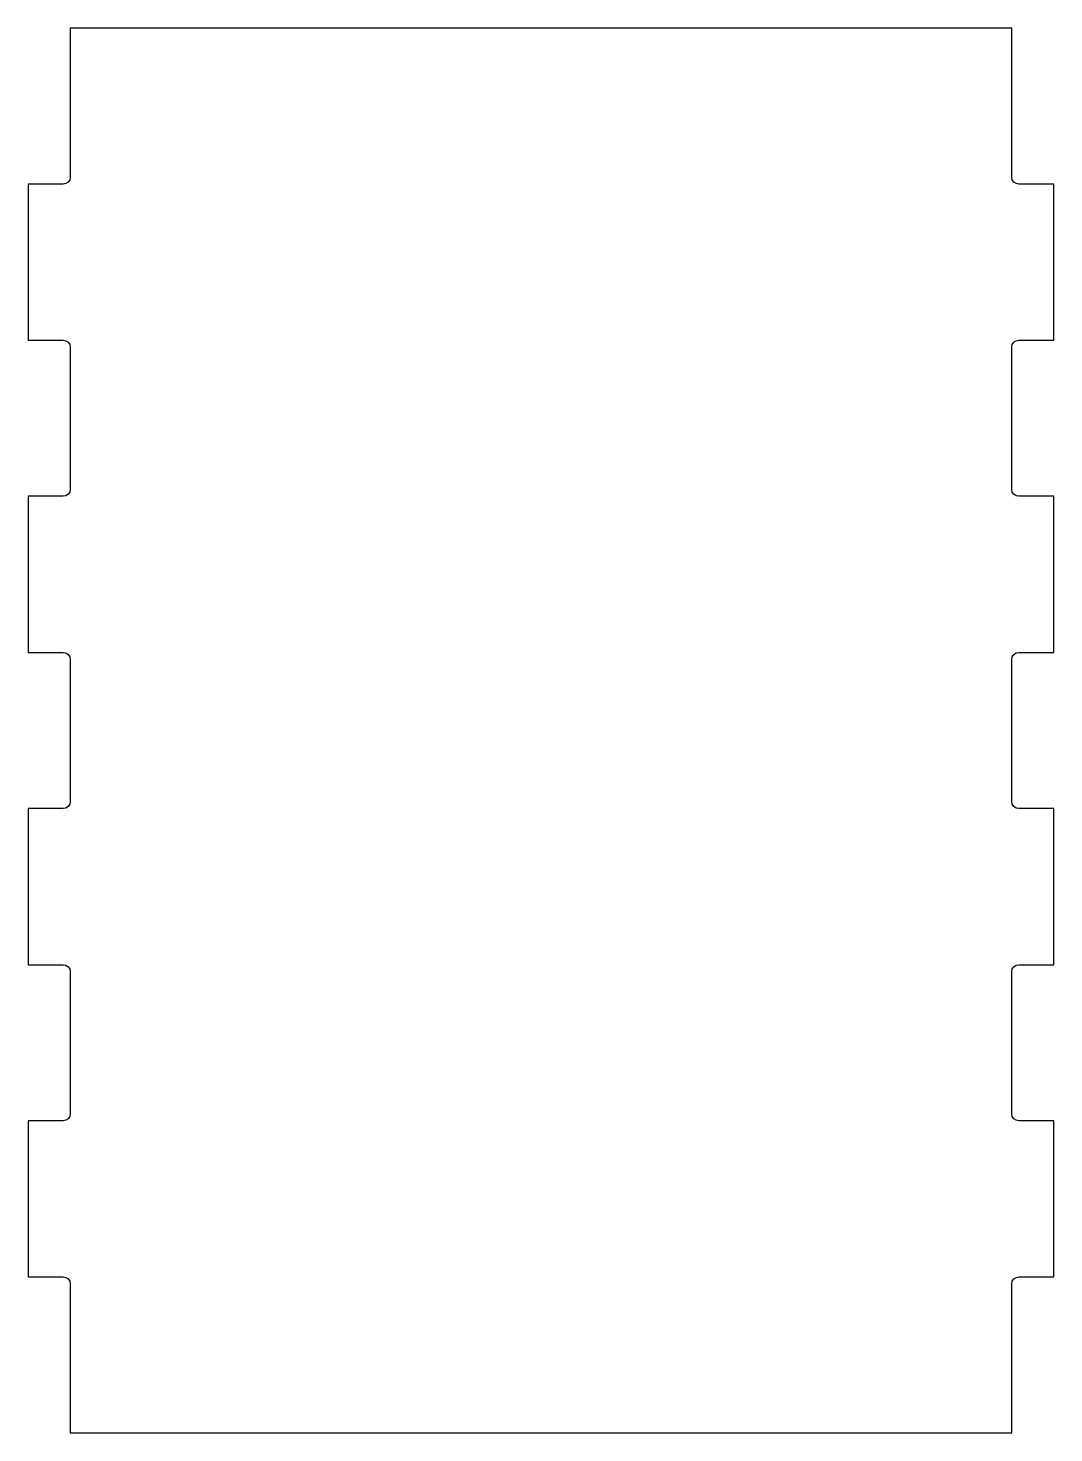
# Model space of a CAD drawing. Header units: millimetres. Extents: x 0 to 73, y -50 to 50.
import ezdxf

# ---------------------------------------------------------------- set-up
doc = ezdxf.new("R2010")
doc.units = ezdxf.units.MM
doc.layers.get('0').update_dxf_attribs({"linetype": 'CONTINUOUS'})

msp = doc.modelspace()

# ---------------------------------------------------------------- linework, layer by layer
msp.add_lwpolyline([(3, -50), (70, -50), (70, -39.39, -0.41421), (70.5, -38.89), (73, -38.89), (73, -27.78), (70.5, -27.78, -0.41421), (70, -27.28), (70, -17.17, -0.41421), (70.5, -16.67), (73, -16.67), (73, -5.56), (70.5, -5.56, -0.41421), (70, -5.06), (70, 5.06, -0.41421), (70.5, 5.56), (73, 5.56), (73, 16.67), (70.5, 16.67, -0.41421), (70, 17.17), (70, 27.28, -0.41421), (70.5, 27.78), (73, 27.78), (73, 38.89), (70.5, 38.89, -0.41421), (70, 39.39), (70, 50), (3, 50), (3, 39.39, -0.41421), (2.5, 38.89), (0, 38.89), (0, 27.78), (2.5, 27.78, -0.41421), (3, 27.28), (3, 17.17, -0.41421), (2.5, 16.67), (0, 16.67), (0, 5.56), (2.5, 5.56, -0.41421), (3, 5.06), (3, -5.06, -0.41421), (2.5, -5.56), (0, -5.56), (0, -16.67), (2.5, -16.67, -0.41421), (3, -17.17), (3, -27.28, -0.41421), (2.5, -27.78), (0, -27.78), (0, -38.89), (2.5, -38.89, -0.41421), (3, -39.39)], format="xyb", close=True)

doc.saveas('drawing.dxf')
